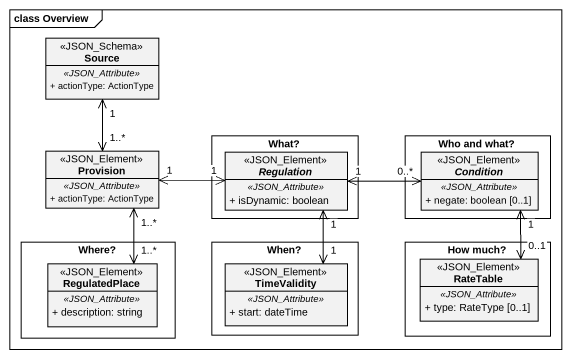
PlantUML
@startuml
mainframe class Overview
hide circle
hide empty members
skinparam classAttributeIconSize 0
class Source <<JSON_Schema>> {
  .. <<JSON_Attribute>> ..
  + actionType: ActionType
}
rectangle "What?" as What {
  abstract class Regulation <<JSON_Element>> {
    .. <<JSON_Attribute>> ..
    + isDynamic: boolean
  }
}
rectangle "Who and what?" as Who_and_what {
  abstract class Condition <<JSON_Element>> {
    .. <<JSON_Attribute>> ..
    + negate: boolean [0..1]
  }
}
class Provision <<JSON_Element>> {
  .. <<JSON_Attribute>> ..
  + actionType: ActionType
}
rectangle "Where?" as Where {
  class RegulatedPlace <<JSON_Element>> {
    .. <<JSON_Attribute>> ..
    + description: string
  }
}
rectangle "When?" as When {
  class TimeValidity <<JSON_Element>> {
    .. <<JSON_Attribute>> ..
    + start: dateTime
  }
}
rectangle "How much?" as How_much {
  class RateTable <<JSON_Element>> {
    .. <<JSON_Attribute>> ..
    + type: RateType [0..1]
  }
}
Source "1" <--> "1..*" Provision
Provision "1" <-right-> "1" Regulation
Provision "1..*" <--> "1..*" RegulatedPlace
Regulation "1" <-right-> "0..*" Condition
Regulation "1" <--> "1" TimeValidity
Condition "1" <--> "0..1" RateTable
@enduml
